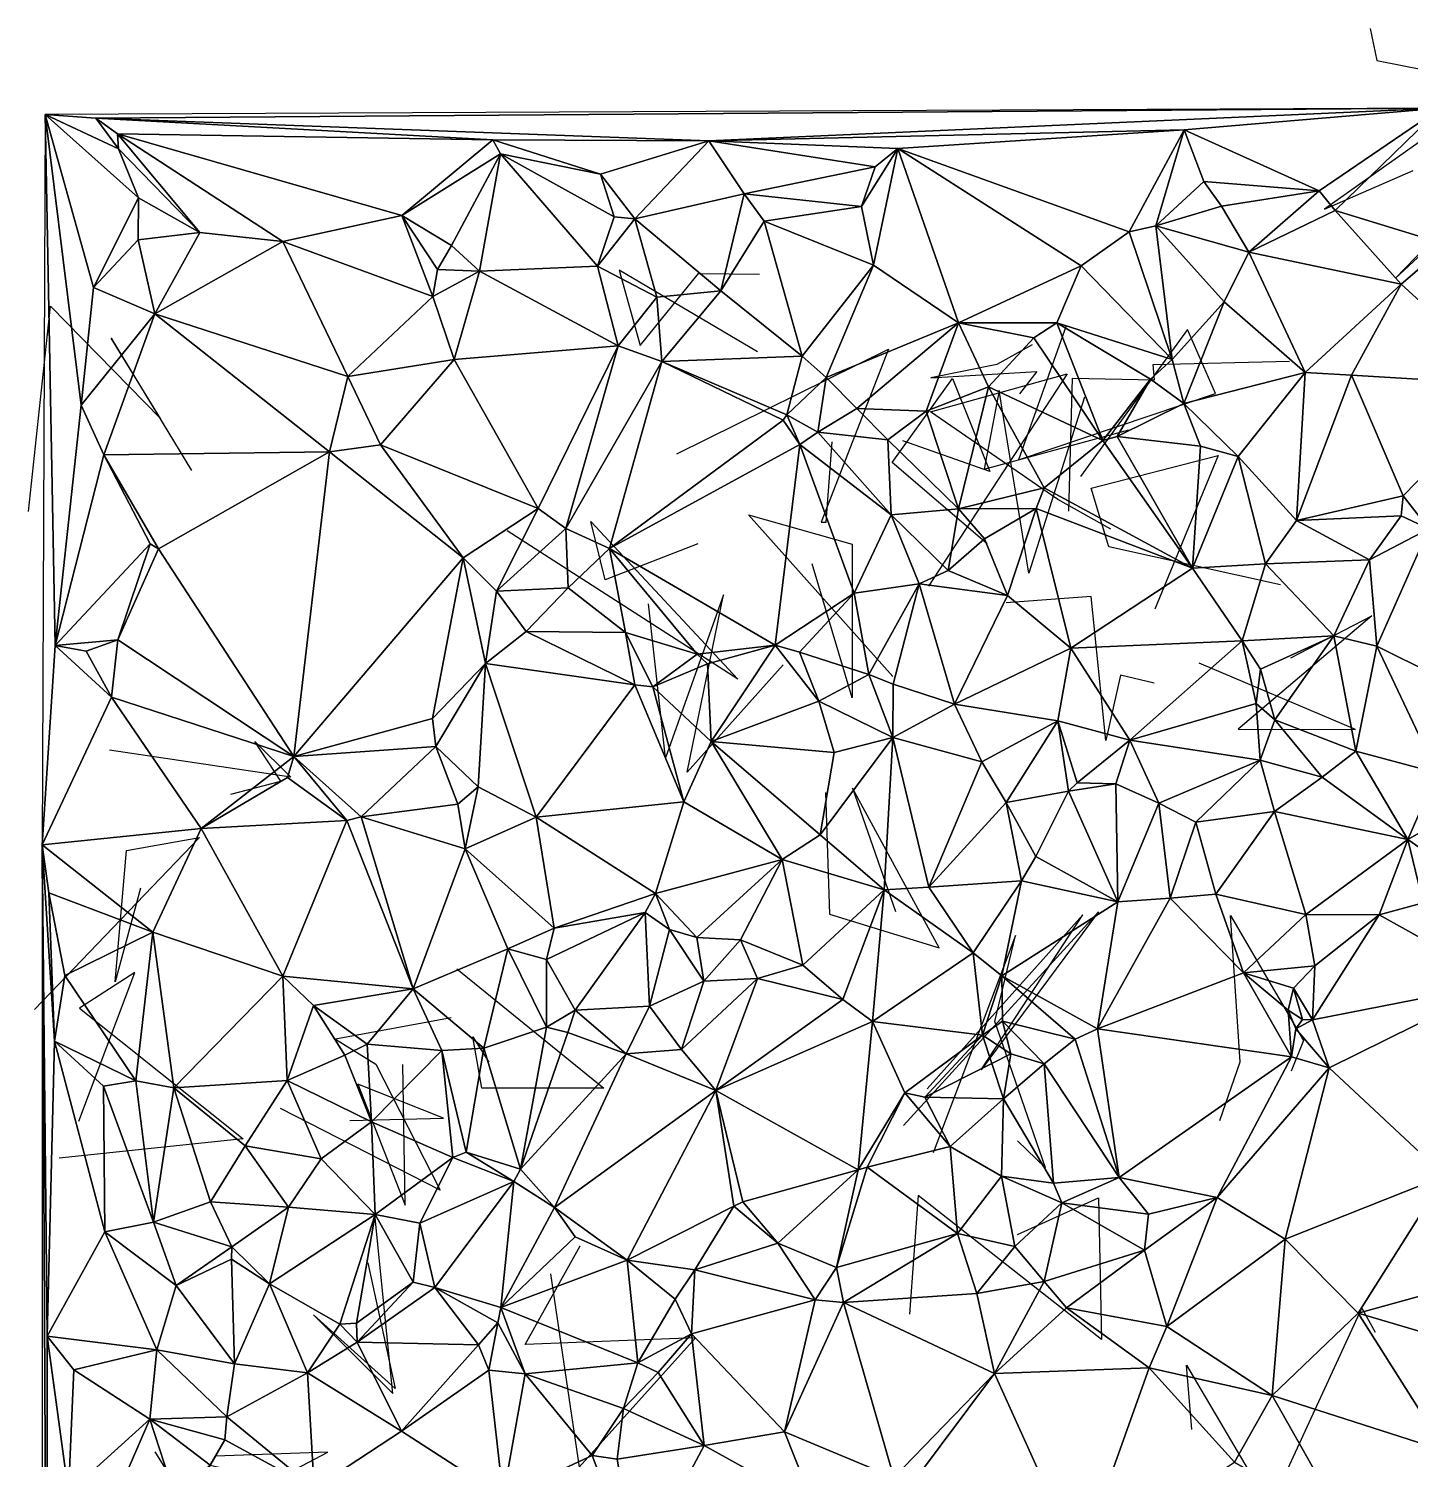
# Model space of a CAD drawing. Header units: metres. Extents: x -15.4 to 15.8, y -15.4 to 15.8.
# Drawn here: x -15.11 to -3.52, y 3.65 to 15.65 of the extents above; entities that cross this region are included whole.
import ezdxf

# ---------------------------------------------------------------- set-up
doc = ezdxf.new("R2010")
doc.units = ezdxf.units.M
doc.layers.add('CRACKS', color=1, linetype='Continuous')
doc.layers.add('STREET_MESH', color=7, linetype='Continuous')

msp = doc.modelspace()

# ---------------------------------------------------------------- linework, layer by layer
at = {"layer": 'CRACKS'}
for points in [[(-3.855, 15.65, 0.1), (-3.798, 15.383, 0.1), (-2.765, 15.177, 0.1), (-4.238, 14.136, 0.1), (-3.493, 14.459, 0.1)], [(-3.047, 14.108, 0.1), (-3.642, 13.557, 0.1), (-2.381, 14.859, 0.1), (-3.235, 15.255, 0.1), (-2.635, 14.842, 0.1)], [(-8.995, 12.939, 0.1), (-10.155, 13.623, 0.1), (-9.98, 12.991, 0.1), (-9.49, 13.597, 0.1), (-8.978, 13.589, 0.1)], [(-15.11, 11.6, 0.1), (-14.925, 13.323, 0.1), (-14.003, 12.379, 0.1), (-14.417, 13.054, 0.1), (-13.743, 11.943, 0.1)], [(-6.406, 13.157, 0.1), (-6.805, 12.033, 0.1), (-5.152, 12.59, 0.1), (-5.387, 13.125, 0.1), (-6.285, 11.893, 0.1)], [(-9.672, 12.084, 0.1), (-7.897, 12.962, 0.1), (-8.462, 11.511, 0.1), (-8.42, 11.51, 0.1), (-8.37, 12.184, 0.1)], [(-6.692, 12.996, 0.1), (-6.988, 12.833, 0.1), (-7.541, 12.721, 0.1), (-6.653, 12.775, 0.1), (-6.798, 12.587, 0.1)], [(-6.383, 11.602, 0.1), (-6.352, 12.717, 0.1), (-5.664, 12.705, 0.1), (-5.675, 12.832, 0.1), (-4.533, 12.859, 0.1)], [(-6.032, 11.451, 0.1), (-6.475, 11.701, 0.1), (-7.545, 12.436, 0.1), (-6.398, 12.754, 0.1), (-7.56, 10.974, 0.1)], [(-7.067, 11.329, 0.1), (-7.866, 12.009, 0.1), (-7.358, 12.715, 0.1), (-7.047, 11.935, 0.1), (-7.777, 12.192, 0.1)], [(-6.253, 12.558, 0.1), (-6.718, 11.081, 0.1), (-6.968, 12.614, 0.1), (-7.094, 11.954, 0.1), (-5.88, 12.283, 0.1)], [(-4.608, 10.985, 0.1), (-6.048, 11.302, 0.1), (-6.195, 11.796, 0.1), (-5.131, 12.07, 0.1), (-5.661, 10.781, 0.1)], [(-7.86, 10.215, 0.1), (-9.071, 11.572, 0.1), (-8.2, 11.326, 0.1), (-8.2, 10.035, 0.1), (-8.537, 11.159, 0.1)], [(-9.497, 11.329, 0.1), (-10.273, 11.027, 0.1), (-10.394, 11.516, 0.1), (-9.161, 10.193, 0.1), (-11.096, 11.436, 0.1)], [(-8.78, 10.313, 0.1), (-9.586, 9.414, 0.1), (-9.279, 10.9, 0.1), (-9.767, 9.532, 0.1), (-9.91, 10.825, 0.1)], [(-5.668, 10.159, 0.1), (-5.95, 10.226, 0.1), (-6.073, 9.679, 0.1), (-6.195, 10.885, 0.1), (-6.909, 10.833, 0.1)], [(-4.521, 10.371, 0.1), (-3.842, 10.724, 0.1), (-4.963, 9.774, 0.1), (-3.977, 9.772, 0.1), (-5.29, 10.326, 0.1)], [(-13.414, 9.227, 0.1), (-12.995, 9.336, 0.1), (-13.211, 9.669, 0.1), (-12.911, 9.37, 0.1), (-14.43, 9.598, 0.1)], [(-8.425, 9.242, 0.1), (-8.391, 8.222, 0.1), (-7.472, 7.939, 0.1), (-8.198, 9.279, 0.1), (-7.836, 8.243, 0.1)], [(-14.17, 8.441, 0.1), (-14.383, 7.654, 0.1), (-14.288, 8.757, 0.1), (-13.677, 8.865, 0.1), (-15.061, 7.421, 0.1)], [(-7.769, 6.45, 0.1), (-6.133, 8.242, 0.1), (-7.118, 6.915, 0.1), (-6.266, 8.215, 0.1), (-7.572, 6.756, 0.1)], [(-5.116, 6.49, 0.1), (-4.946, 6.983, 0.1), (-5.027, 8.21, 0.1), (-4.415, 7.163, 0.1), (-4.518, 6.904, 0.1)], [(-6.813, 6.319, 0.1), (-6.58, 6.095, 0.1), (-7.005, 7.321, 0.1), (-6.83, 8.044, 0.1), (-7.522, 6.22, 0.1)], [(-14.69, 6.486, 0.1), (-14.218, 7.731, 0.1), (-14.682, 7.432, 0.1), (-13.309, 6.337, 0.1), (-14.854, 6.175, 0.1)], [(-11.518, 7.764, 0.1), (-10.285, 6.761, 0.1), (-11.307, 6.763, 0.1), (-11.382, 7.193, 0.1), (-11.249, 6.981, 0.1)], [(-11.564, 7.353, 0.1), (-12.534, 7.174, 0.1), (-12.198, 6.963, 0.1), (-11.657, 5.907, 0.1), (-12.996, 6.592, 0.1)], [(-12.416, 6.49, 0.1), (-11.628, 6.51, 0.1), (-12.347, 6.797, 0.1), (-11.952, 5.782, 0.1), (-11.97, 6.962, 0.1)], [(-6.815, 5.534, 0.1), (-6.134, 5.841, 0.1), (-6.109, 4.655, 0.1), (-7.648, 5.862, 0.1), (-7.719, 4.866, 0.1)], [(-12.264, 5.296, 0.1), (-12.035, 4.243, 0.1), (-12.721, 4.86, 0.1), (-12.054, 4.2, 0.1), (-12.206, 5.703, 0.1)], [(-10.731, 5.205, 0.1), (-10.49, 3.584, 0.1), (-9.514, 4.669, 0.1), (-10.944, 4.611, 0.1), (-10.484, 5.44, 0.1)], [(-5.352, 3.899, 0.1), (-5.396, 4.439, 0.1), (-4.693, 3.247, 0.1), (-3.926, 4.916, 0.1), (-3.813, 4.714, 0.1)], [(-14.052, 3.711, 0.1), (-13.689, 3.136, 0.1), (-12.6, 3.708, 0.1), (-13.541, 3.676, 0.1), (-14.004, 2.886, 0.1)]]:
    msp.add_polyline3d(points, dxfattribs=at)
at = {"layer": 'STREET_MESH'}
for points in [[(-14.997, 8.804), (-14.886, 10.474), (-14.972, 14.928)], [(-14.972, 14.928), (-14.545, 14.9), (-3.265, 14.983)], [(-14.886, 10.474), (-14.669, 12.492), (-14.972, 14.928)], [(-14.669, 12.492), (-14.565, 13.478), (-14.972, 14.928)], [(-14.565, 13.478), (-14.187, 14.229), (-14.972, 14.928)], [(-14.187, 14.229), (-14.355, 14.641), (-14.972, 14.928)], [(-14.355, 14.641), (-14.545, 14.9), (-14.972, 14.928)], [(-14.545, 14.9), (-9.403, 14.708), (-3.265, 14.983)], [(-14.363, 14.767), (-14.545, 14.9), (-14.355, 14.641)], [(-14.545, 14.9), (-14.363, 14.767), (-11.216, 14.718)], [(-14.545, 14.9), (-11.216, 14.718), (-9.403, 14.708)], [(-9.403, 14.708), (-5.416, 14.8), (-3.265, 14.983)], [(-5.416, 14.8), (-4.284, 14.288), (-3.265, 14.983)], [(-4.284, 14.288), (-4.148, 14.125), (-3.265, 14.983)], [(-4.148, 14.125), (-3.209, 13.837), (-3.265, 14.983)], [(-12.976, 13.864), (-14.363, 14.767), (-13.673, 13.94)], [(-14.363, 14.767), (-14.355, 14.641), (-13.673, 13.94)], [(-14.363, 14.767), (-12.976, 13.864), (-11.979, 14.083)], [(-14.363, 14.767), (-11.979, 14.083), (-11.216, 14.718)], [(-7.819, 14.645), (-5.416, 14.8), (-9.403, 14.708)], [(-7.819, 14.645), (-5.878, 13.945), (-5.416, 14.8)], [(-5.878, 13.945), (-5.654, 13.996), (-5.416, 14.8)], [(-5.654, 13.996), (-5.251, 14.368), (-5.416, 14.8)], [(-5.251, 14.368), (-4.284, 14.288), (-5.416, 14.8)], [(-11.216, 14.718), (-11.979, 14.083), (-11.152, 14.599)], [(-11.216, 14.718), (-10.311, 14.43), (-9.403, 14.708)], [(-10.311, 14.43), (-11.216, 14.718), (-11.152, 14.599)], [(-10.311, 14.43), (-10.025, 14.053), (-9.403, 14.708)], [(-10.025, 14.053), (-9.106, 14.265), (-9.403, 14.708)], [(-8.007, 14.491), (-7.819, 14.645), (-9.403, 14.708)], [(-9.106, 14.265), (-8.007, 14.491), (-9.403, 14.708)], [(-8.123, 14.158), (-8.023, 13.665), (-7.819, 14.645)], [(-8.007, 14.491), (-8.123, 14.158), (-7.819, 14.645)], [(-7.819, 14.645), (-8.023, 13.665), (-7.31, 13.182)], [(-6.28, 13.659), (-7.819, 14.645), (-7.31, 13.182)], [(-6.28, 13.659), (-5.878, 13.945), (-7.819, 14.645)], [(-14.355, 14.641), (-14.187, 14.229), (-13.673, 13.94)], [(-11.979, 14.083), (-11.562, 13.831), (-11.152, 14.599)], [(-11.562, 13.831), (-11.326, 13.615), (-11.152, 14.599)], [(-11.326, 13.615), (-10.336, 13.656), (-11.152, 14.599)], [(-10.198, 14.071), (-10.311, 14.43), (-11.152, 14.599)], [(-10.336, 13.656), (-10.198, 14.071), (-11.152, 14.599)], [(-10.025, 14.053), (-10.311, 14.43), (-10.198, 14.071)], [(-8.123, 14.158), (-8.007, 14.491), (-9.106, 14.265)], [(-5.102, 14.161), (-5.251, 14.368), (-5.654, 13.996)], [(-5.251, 14.368), (-5.102, 14.161), (-4.284, 14.288)], [(-4.284, 14.288), (-5.102, 14.161), (-4.873, 13.775)], [(-4.148, 14.125), (-4.284, 14.288), (-4.873, 13.775)], [(-14.191, 13.877), (-14.187, 14.229), (-14.565, 13.478)], [(-14.187, 14.229), (-14.191, 13.877), (-13.673, 13.94)], [(-10.025, 14.053), (-9.304, 13.449), (-9.106, 14.265)], [(-9.106, 14.265), (-9.304, 13.449), (-8.94, 14.035)], [(-8.123, 14.158), (-9.106, 14.265), (-8.94, 14.035)], [(-12.976, 13.864), (-11.719, 13.402), (-11.979, 14.083)], [(-11.681, 13.63), (-11.562, 13.831), (-11.979, 14.083)], [(-11.719, 13.402), (-11.681, 13.63), (-11.979, 14.083)], [(-10.336, 13.656), (-10.025, 14.053), (-10.198, 14.071)], [(-9.839, 13.397), (-10.025, 14.053), (-10.336, 13.656)], [(-9.304, 13.449), (-10.025, 14.053), (-9.839, 13.397)], [(-8.023, 13.665), (-8.123, 14.158), (-8.94, 14.035)], [(-5.102, 14.161), (-5.654, 13.996), (-4.873, 13.775)], [(-4.148, 14.125), (-4.873, 13.775), (-3.594, 13.505)], [(-4.148, 14.125), (-3.594, 13.505), (-3.209, 13.837)], [(-13.673, 13.94), (-14.191, 13.877), (-14.05, 13.256)], [(-12.976, 13.864), (-13.673, 13.94), (-14.05, 13.256)], [(-8.94, 14.035), (-9.304, 13.449), (-8.619, 12.903)], [(-8.023, 13.665), (-8.94, 14.035), (-8.619, 12.903)], [(-5.878, 13.945), (-6.28, 13.659), (-5.517, 12.874)], [(-5.654, 13.996), (-5.878, 13.945), (-5.517, 12.874)], [(-5.079, 13.359), (-5.654, 13.996), (-5.517, 12.874)], [(-5.654, 13.996), (-5.079, 13.359), (-4.873, 13.775)], [(-14.191, 13.877), (-14.565, 13.478), (-14.05, 13.256)], [(-12.976, 13.864), (-14.05, 13.256), (-12.432, 12.733)], [(-11.719, 13.402), (-12.976, 13.864), (-12.432, 12.733)], [(-11.562, 13.831), (-11.681, 13.63), (-11.326, 13.615)], [(-3.594, 13.505), (-2.669, 12.663), (-3.209, 13.837)], [(-4.873, 13.775), (-5.079, 13.359), (-4.401, 12.766)], [(-3.594, 13.505), (-4.873, 13.775), (-4.401, 12.766)], [(-11.681, 13.63), (-11.719, 13.402), (-11.326, 13.615)], [(-11.719, 13.402), (-11.541, 12.875), (-11.326, 13.615)], [(-11.326, 13.615), (-11.541, 12.875), (-10.163, 12.99)], [(-10.336, 13.656), (-11.326, 13.615), (-10.163, 12.99)], [(-9.839, 13.397), (-10.336, 13.656), (-10.163, 12.99)], [(-8.419, 12.724), (-8.023, 13.665), (-8.619, 12.903)], [(-8.023, 13.665), (-8.419, 12.724), (-7.31, 13.182)], [(-6.484, 13.181), (-6.28, 13.659), (-7.31, 13.182)], [(-6.28, 13.659), (-6.484, 13.181), (-5.517, 12.874)], [(-14.565, 13.478), (-14.669, 12.492), (-14.05, 13.256)], [(-9.798, 12.858), (-9.304, 13.449), (-9.839, 13.397)], [(-9.304, 13.449), (-9.798, 12.858), (-8.619, 12.903)], [(-4.012, 12.744), (-3.594, 13.505), (-4.401, 12.766)], [(-4.012, 12.744), (-2.669, 12.663), (-3.594, 13.505)], [(-11.541, 12.875), (-11.719, 13.402), (-12.432, 12.733)], [(-9.798, 12.858), (-9.839, 13.397), (-10.163, 12.99)], [(-5.419, 12.506), (-5.079, 13.359), (-5.517, 12.874)], [(-5.079, 13.359), (-5.419, 12.506), (-4.401, 12.766)], [(-14.669, 12.492), (-14.48, 12.076), (-14.05, 13.256)], [(-14.05, 13.256), (-14.48, 12.076), (-12.587, 12.099)], [(-14.05, 13.256), (-12.587, 12.099), (-12.432, 12.733)], [(-8.419, 12.724), (-8.162, 12.464), (-7.31, 13.182)], [(-8.162, 12.464), (-7.581, 12.442), (-7.31, 13.182)], [(-7.581, 12.442), (-7.056, 12.645), (-7.31, 13.182)], [(-6.676, 13.056), (-6.484, 13.181), (-7.31, 13.182)], [(-7.056, 12.645), (-6.676, 13.056), (-7.31, 13.182)], [(-6.676, 13.056), (-6.099, 12.195), (-6.484, 13.181)], [(-6.484, 13.181), (-5.698, 12.71), (-5.517, 12.874)], [(-6.099, 12.195), (-5.698, 12.71), (-6.484, 13.181)], [(-11.541, 12.875), (-10.834, 11.625), (-10.163, 12.99)], [(-10.163, 12.99), (-10.834, 11.625), (-10.604, 11.458)], [(-9.798, 12.858), (-10.163, 12.99), (-10.604, 11.458)], [(-7.056, 12.645), (-6.099, 12.195), (-6.676, 13.056)], [(-12.159, 12.158), (-11.541, 12.875), (-12.432, 12.733)], [(-12.159, 12.158), (-10.834, 11.625), (-11.541, 12.875)], [(-10.238, 11.288), (-9.798, 12.858), (-10.604, 11.458)], [(-8.781, 12.366), (-9.798, 12.858), (-10.238, 11.288)], [(-9.798, 12.858), (-8.748, 12.409), (-8.619, 12.903)], [(-8.781, 12.366), (-8.748, 12.409), (-9.798, 12.858)], [(-8.748, 12.409), (-8.419, 12.724), (-8.619, 12.903)], [(-5.698, 12.71), (-5.419, 12.506), (-5.517, 12.874)], [(-12.587, 12.099), (-12.159, 12.158), (-12.432, 12.733)], [(-8.748, 12.409), (-8.488, 12.264), (-8.419, 12.724)], [(-8.488, 12.264), (-8.162, 12.464), (-8.419, 12.724)], [(-5.419, 12.506), (-4.963, 12.062), (-4.401, 12.766)], [(-4.963, 12.062), (-4.472, 11.525), (-4.401, 12.766)], [(-4.472, 11.525), (-4.012, 12.744), (-4.401, 12.766)], [(-4.472, 11.525), (-3.577, 11.732), (-4.012, 12.744)], [(-3.577, 11.732), (-2.669, 12.663), (-4.012, 12.744)], [(-7.581, 12.442), (-7.309, 11.622), (-7.056, 12.645)], [(-7.309, 11.622), (-6.59, 11.799), (-7.056, 12.645)], [(-6.59, 11.799), (-6.099, 12.195), (-7.056, 12.645)], [(-5.698, 12.71), (-6.099, 12.195), (-5.977, 12.228)], [(-5.419, 12.506), (-5.698, 12.71), (-5.977, 12.228)], [(-3.362, 11.453), (-2.669, 12.663), (-3.577, 11.732)], [(-14.48, 12.076), (-14.669, 12.492), (-14.886, 10.474)], [(-5.279, 12.146), (-5.419, 12.506), (-5.977, 12.228)], [(-5.419, 12.506), (-5.279, 12.146), (-4.963, 12.062)], [(-8.639, 12.162), (-8.781, 12.366), (-10.238, 11.288)], [(-8.748, 12.409), (-8.781, 12.366), (-8.639, 12.162)], [(-8.488, 12.264), (-8.748, 12.409), (-8.639, 12.162)], [(-8.162, 12.464), (-8.488, 12.264), (-7.901, 12.201)], [(-7.581, 12.442), (-8.162, 12.464), (-7.901, 12.201)], [(-7.309, 11.622), (-7.581, 12.442), (-7.901, 12.201)], [(-7.874, 11.572), (-8.488, 12.264), (-8.639, 12.162)], [(-8.488, 12.264), (-7.874, 11.572), (-7.901, 12.201)], [(-12.159, 12.158), (-12.587, 12.099), (-11.465, 11.211)], [(-10.834, 11.625), (-12.159, 12.158), (-11.465, 11.211)], [(-8.847, 10.478), (-8.639, 12.162), (-10.238, 11.288)], [(-8.847, 10.478), (-8.185, 10.915), (-8.639, 12.162)], [(-8.185, 10.915), (-7.874, 11.572), (-8.639, 12.162)], [(-7.874, 11.572), (-7.309, 11.622), (-7.901, 12.201)], [(-6.59, 11.799), (-5.345, 11.125), (-6.099, 12.195)], [(-6.099, 12.195), (-5.345, 11.125), (-5.977, 12.228)], [(-5.345, 11.125), (-5.279, 12.146), (-5.977, 12.228)], [(-5.279, 12.146), (-5.345, 11.125), (-4.963, 12.062)], [(-14.09, 11.328), (-14.48, 12.076), (-14.886, 10.474)], [(-12.587, 12.099), (-14.48, 12.076), (-14.021, 11.285)], [(-14.48, 12.076), (-14.09, 11.328), (-14.021, 11.285)], [(-12.587, 12.099), (-14.021, 11.285), (-12.885, 9.543)], [(-12.587, 12.099), (-12.885, 9.543), (-11.465, 11.211)], [(-5.345, 11.125), (-4.733, 11.16), (-4.963, 12.062)], [(-4.963, 12.062), (-4.733, 11.16), (-4.472, 11.525)], [(-6.59, 11.799), (-7.309, 11.622), (-6.658, 11.624)], [(-5.345, 11.125), (-6.59, 11.799), (-6.658, 11.624)], [(-3.595, 11.563), (-3.577, 11.732), (-4.472, 11.525)], [(-3.595, 11.563), (-3.362, 11.453), (-3.577, 11.732)], [(-11.184, 10.931), (-10.834, 11.625), (-11.465, 11.211)], [(-10.834, 11.625), (-11.184, 10.931), (-10.604, 11.458)], [(-7.639, 10.992), (-7.874, 11.572), (-8.185, 10.915)], [(-7.309, 11.622), (-7.874, 11.572), (-7.395, 11.103)], [(-7.874, 11.572), (-7.639, 10.992), (-7.395, 11.103)], [(-7.091, 11.37), (-7.309, 11.622), (-7.395, 11.103)], [(-7.309, 11.622), (-7.091, 11.37), (-6.658, 11.624)], [(-6.658, 11.624), (-7.091, 11.37), (-6.898, 10.894)], [(-6.367, 10.454), (-6.658, 11.624), (-6.898, 10.894)], [(-5.345, 11.125), (-6.658, 11.624), (-6.367, 10.454)], [(-4.733, 11.16), (-3.86, 11.194), (-4.472, 11.525)], [(-3.86, 11.194), (-3.595, 11.563), (-4.472, 11.525)], [(-3.595, 11.563), (-3.86, 11.194), (-3.362, 11.453)], [(-11.184, 10.931), (-10.583, 10.96), (-10.604, 11.458)], [(-10.583, 10.96), (-10.238, 11.288), (-10.604, 11.458)], [(-3.86, 11.194), (-3.799, 10.469), (-3.362, 11.453)], [(-3.362, 11.453), (-3.799, 10.469), (-2.827, 9.987)], [(-14.09, 11.328), (-14.886, 10.474), (-14.361, 10.522)], [(-14.021, 11.285), (-14.09, 11.328), (-14.361, 10.522)], [(-12.885, 9.543), (-14.021, 11.285), (-14.361, 10.522)], [(-10.102, 10.584), (-10.238, 11.288), (-10.583, 10.96)], [(-9.501, 10.403), (-8.847, 10.478), (-10.238, 11.288)], [(-10.102, 10.584), (-9.501, 10.403), (-10.238, 11.288)], [(-7.091, 11.37), (-7.395, 11.103), (-6.898, 10.894)], [(-12.885, 9.543), (-11.723, 9.862), (-11.465, 11.211)], [(-11.723, 9.862), (-11.278, 10.325), (-11.465, 11.211)], [(-11.278, 10.325), (-11.184, 10.931), (-11.465, 11.211)], [(-4.16, 10.556), (-3.86, 11.194), (-4.733, 11.16)], [(-4.16, 10.556), (-3.799, 10.469), (-3.86, 11.194)], [(-7.395, 11.103), (-7.639, 10.992), (-6.898, 10.894)], [(-4.929, 10.515), (-5.345, 11.125), (-6.367, 10.454)], [(-5.345, 11.125), (-4.929, 10.515), (-4.733, 11.16)], [(-4.929, 10.515), (-4.16, 10.556), (-4.733, 11.16)], [(-10.937, 10.592), (-11.184, 10.931), (-11.278, 10.325)], [(-11.184, 10.931), (-10.937, 10.592), (-10.583, 10.96)], [(-10.937, 10.592), (-10.102, 10.584), (-10.583, 10.96)], [(-8.062, 10.231), (-7.639, 10.992), (-8.185, 10.915)], [(-7.639, 10.992), (-8.062, 10.231), (-7.857, 10.151)], [(-7.639, 10.992), (-7.857, 10.151), (-7.341, 9.984)], [(-7.639, 10.992), (-7.341, 9.984), (-6.898, 10.894)], [(-8.185, 10.915), (-8.847, 10.478), (-8.644, 10.42)], [(-8.062, 10.231), (-8.185, 10.915), (-8.644, 10.42)], [(-7.341, 9.984), (-6.367, 10.454), (-6.898, 10.894)], [(-10.023, 10.145), (-10.937, 10.592), (-11.278, 10.325)], [(-10.023, 10.145), (-10.102, 10.584), (-10.937, 10.592)], [(-10.102, 10.584), (-9.872, 10.129), (-9.501, 10.403)], [(-9.872, 10.129), (-10.102, 10.584), (-10.023, 10.145)], [(-14.416, 10.041), (-14.886, 10.474), (-14.997, 8.804)], [(-14.886, 10.474), (-14.627, 10.429), (-14.361, 10.522)], [(-14.416, 10.041), (-14.627, 10.429), (-14.886, 10.474)], [(-14.627, 10.429), (-14.416, 10.041), (-14.361, 10.522)], [(-14.416, 10.041), (-12.885, 9.543), (-14.361, 10.522)], [(-9.501, 10.403), (-9.415, 10.322), (-8.847, 10.478)], [(-9.415, 10.322), (-9.385, 9.669), (-8.847, 10.478)], [(-9.385, 9.669), (-8.48, 10.008), (-8.847, 10.478)], [(-8.847, 10.478), (-8.48, 10.008), (-8.644, 10.42)], [(-6.476, 9.842), (-6.367, 10.454), (-7.341, 9.984)], [(-6.476, 9.842), (-5.871, 9.68), (-6.367, 10.454)], [(-5.871, 9.68), (-4.929, 10.515), (-6.367, 10.454)], [(-4.811, 9.988), (-4.929, 10.515), (-5.871, 9.68)], [(-4.16, 10.556), (-4.929, 10.515), (-4.775, 10.277)], [(-4.929, 10.515), (-4.811, 9.988), (-4.775, 10.277)], [(-4.656, 9.852), (-4.16, 10.556), (-4.775, 10.277)], [(-4.16, 10.556), (-4.656, 9.852), (-3.975, 9.589)], [(-4.16, 10.556), (-3.975, 9.589), (-3.799, 10.469)], [(-3.799, 10.469), (-3.975, 9.589), (-3.297, 9.408)], [(-3.799, 10.469), (-3.297, 9.408), (-2.827, 9.987)], [(-11.693, 9.629), (-11.278, 10.325), (-11.723, 9.862)], [(-11.693, 9.629), (-11.339, 9.29), (-11.278, 10.325)], [(-11.339, 9.29), (-10.853, 9.034), (-11.278, 10.325)], [(-10.853, 9.034), (-10.023, 10.145), (-11.278, 10.325)], [(-9.872, 10.129), (-9.415, 10.322), (-9.501, 10.403)], [(-9.872, 10.129), (-9.385, 9.669), (-9.415, 10.322)], [(-8.48, 10.008), (-8.062, 10.231), (-8.644, 10.42)], [(-8.062, 10.231), (-8.48, 10.008), (-7.861, 9.704)], [(-7.857, 10.151), (-8.062, 10.231), (-7.861, 9.704)], [(-4.811, 9.988), (-4.656, 9.852), (-4.775, 10.277)], [(-10.023, 10.145), (-10.853, 9.034), (-9.612, 9.164)], [(-9.872, 10.129), (-10.023, 10.145), (-9.612, 9.164)], [(-9.385, 9.669), (-9.872, 10.129), (-9.612, 9.164)], [(-7.341, 9.984), (-7.857, 10.151), (-7.861, 9.704)], [(-13.662, 8.941), (-14.416, 10.041), (-14.997, 8.804)], [(-13.662, 8.941), (-12.885, 9.543), (-14.416, 10.041)], [(-8.48, 10.008), (-9.385, 9.669), (-8.353, 9.578)], [(-8.48, 10.008), (-8.353, 9.578), (-7.861, 9.704)], [(-7.114, 9.499), (-7.341, 9.984), (-7.861, 9.704)], [(-6.476, 9.842), (-7.341, 9.984), (-7.114, 9.499)], [(-4.811, 9.988), (-5.871, 9.68), (-4.779, 9.514)], [(-4.656, 9.852), (-4.811, 9.988), (-4.779, 9.514)], [(-11.693, 9.629), (-11.723, 9.862), (-12.885, 9.543)], [(-6.91, 9.157), (-6.476, 9.842), (-7.114, 9.499)], [(-6.385, 9.254), (-6.476, 9.842), (-6.91, 9.157)], [(-6.385, 9.254), (-6.312, 9.324), (-6.476, 9.842)], [(-6.312, 9.324), (-5.871, 9.68), (-6.476, 9.842)], [(-4.259, 9.371), (-4.656, 9.852), (-4.779, 9.514)], [(-4.656, 9.852), (-4.259, 9.371), (-3.975, 9.589)], [(-11.693, 9.629), (-12.885, 9.543), (-12.319, 9.039)], [(-11.508, 9.145), (-11.693, 9.629), (-12.319, 9.039)], [(-11.693, 9.629), (-11.508, 9.145), (-11.339, 9.29)], [(-8.789, 8.679), (-9.385, 9.669), (-9.612, 9.164)], [(-9.385, 9.669), (-8.469, 8.888), (-8.353, 9.578)], [(-9.385, 9.669), (-8.789, 8.679), (-8.469, 8.888)], [(-8.353, 9.578), (-8.469, 8.888), (-7.861, 9.704)], [(-8.469, 8.888), (-7.933, 8.425), (-7.861, 9.704)], [(-7.933, 8.425), (-7.558, 8.448), (-7.861, 9.704)], [(-7.558, 8.448), (-7.114, 9.499), (-7.861, 9.704)], [(-5.871, 9.68), (-6.312, 9.324), (-5.989, 9.315)], [(-5.627, 9.154), (-5.871, 9.68), (-5.989, 9.315)], [(-5.871, 9.68), (-5.627, 9.154), (-4.779, 9.514)], [(-13.662, 8.941), (-12.937, 9.368), (-12.885, 9.543)], [(-12.937, 9.368), (-12.439, 9.007), (-12.885, 9.543)], [(-12.885, 9.543), (-12.439, 9.007), (-12.319, 9.039)], [(-7.558, 8.448), (-6.91, 9.157), (-7.114, 9.499)], [(-5.627, 9.154), (-5.319, 8.992), (-4.779, 9.514)], [(-5.319, 8.992), (-4.658, 9.084), (-4.779, 9.514)], [(-4.658, 9.084), (-4.259, 9.371), (-4.779, 9.514)], [(-3.975, 9.589), (-4.259, 9.371), (-3.539, 8.848)], [(-3.975, 9.589), (-3.539, 8.848), (-3.297, 9.408)], [(-12.439, 9.007), (-12.937, 9.368), (-13.662, 8.941)], [(-4.259, 9.371), (-4.658, 9.084), (-3.539, 8.848)], [(-3.539, 8.848), (-2.911, 9.21), (-3.297, 9.408)], [(-11.508, 9.145), (-11.448, 8.769), (-11.339, 9.29)], [(-11.339, 9.29), (-11.448, 8.769), (-10.853, 9.034)], [(-6.385, 9.254), (-6.91, 9.157), (-6.66, 8.705)], [(-5.973, 8.326), (-6.385, 9.254), (-6.66, 8.705)], [(-6.312, 9.324), (-6.385, 9.254), (-5.989, 9.315)], [(-6.385, 9.254), (-5.973, 8.326), (-5.989, 9.315)], [(-5.973, 8.326), (-5.627, 9.154), (-5.989, 9.315)], [(-11.448, 8.769), (-11.508, 9.145), (-12.319, 9.039)], [(-10.853, 9.034), (-9.852, 8.396), (-9.612, 9.164)], [(-9.852, 8.396), (-8.789, 8.679), (-9.612, 9.164)], [(-7.558, 8.448), (-6.78, 8.5), (-6.91, 9.157)], [(-6.91, 9.157), (-6.78, 8.5), (-6.66, 8.705)], [(-5.532, 8.356), (-5.627, 9.154), (-5.973, 8.326)], [(-5.627, 9.154), (-5.532, 8.356), (-5.319, 8.992)], [(-2.911, 9.21), (-3.539, 8.848), (-3.109, 8.55)], [(-12.439, 9.007), (-13.662, 8.941), (-12.976, 7.702)], [(-11.884, 7.594), (-12.439, 9.007), (-12.976, 7.702)], [(-12.439, 9.007), (-11.884, 7.594), (-12.319, 9.039)], [(-11.884, 7.594), (-11.448, 8.769), (-12.319, 9.039)], [(-11.448, 8.769), (-10.701, 8.105), (-10.853, 9.034)], [(-10.701, 8.105), (-9.852, 8.396), (-10.853, 9.034)], [(-4.658, 9.084), (-5.319, 8.992), (-5.151, 8.389)], [(-4.394, 8.219), (-4.658, 9.084), (-5.151, 8.389)], [(-4.658, 9.084), (-4.394, 8.219), (-3.539, 8.848)], [(-14.069, 8.072), (-13.662, 8.941), (-14.997, 8.804)], [(-12.976, 7.702), (-13.662, 8.941), (-14.069, 8.072)], [(-8.469, 8.888), (-8.789, 8.679), (-7.933, 8.425)], [(-5.319, 8.992), (-5.532, 8.356), (-5.151, 8.389)], [(-14.957, 0.926), (-14.997, 8.804), (-14.999, -9.096)], [(-14.954, 4.682), (-14.893, 7.157), (-14.997, 8.804)], [(-14.957, 0.926), (-14.954, 4.682), (-14.997, 8.804)], [(-14.939, 8.4), (-14.069, 8.072), (-14.997, 8.804)], [(-14.893, 7.157), (-14.939, 8.4), (-14.997, 8.804)], [(-11.884, 7.594), (-11.09, 7.93), (-11.448, 8.769)], [(-11.09, 7.93), (-10.701, 8.105), (-11.448, 8.769)], [(-3.539, 8.848), (-4.394, 8.219), (-3.78, 8.215)], [(-3.539, 8.848), (-3.78, 8.215), (-3.411, 8.316)], [(-3.539, 8.848), (-3.411, 8.316), (-3.109, 8.55)], [(-9.505, 8.026), (-8.789, 8.679), (-9.852, 8.396)], [(-9.505, 8.026), (-9.139, 8.007), (-8.789, 8.679)], [(-9.139, 8.007), (-8.615, 7.794), (-8.789, 8.679)], [(-8.789, 8.679), (-8.615, 7.794), (-7.933, 8.425)], [(-6.78, 8.5), (-5.973, 8.326), (-6.66, 8.705)], [(-8.615, 7.794), (-8.28, 7.507), (-7.933, 8.425)], [(-8.28, 7.507), (-8.031, 7.321), (-7.933, 8.425)], [(-7.933, 8.425), (-8.031, 7.321), (-7.186, 7.898)], [(-7.558, 8.448), (-7.933, 8.425), (-7.186, 7.898)], [(-6.78, 8.5), (-7.558, 8.448), (-7.186, 7.898)], [(-6.946, 7.705), (-6.78, 8.5), (-7.186, 7.898)], [(-6.946, 7.705), (-5.973, 8.326), (-6.78, 8.5)], [(-14.939, 8.4), (-14.805, 7.706), (-14.069, 8.072)], [(-14.805, 7.706), (-14.939, 8.4), (-14.893, 7.157)], [(-9.938, 8.237), (-9.852, 8.396), (-10.701, 8.105)], [(-9.938, 8.237), (-9.734, 8.094), (-9.852, 8.396)], [(-9.734, 8.094), (-9.505, 8.026), (-9.852, 8.396)], [(-5.973, 8.326), (-6.946, 7.705), (-6.143, 7.261)], [(-4.919, 7.73), (-5.532, 8.356), (-6.143, 7.261)], [(-5.532, 8.356), (-5.973, 8.326), (-6.143, 7.261)], [(-5.532, 8.356), (-4.919, 7.73), (-5.151, 8.389)], [(-4.919, 7.73), (-4.394, 8.219), (-5.151, 8.389)], [(-3.78, 8.215), (-2.756, 7.645), (-3.411, 8.316)], [(-10.765, 7.841), (-9.938, 8.237), (-10.701, 8.105)], [(-10.525, 7.417), (-9.938, 8.237), (-10.765, 7.841)], [(-9.938, 8.237), (-10.525, 7.417), (-9.9, 7.45)], [(-9.734, 8.094), (-9.938, 8.237), (-9.9, 7.45)], [(-4.394, 8.219), (-4.919, 7.73), (-4.32, 7.788)], [(-3.78, 8.215), (-4.394, 8.219), (-4.32, 7.788)], [(-3.78, 8.215), (-4.32, 7.788), (-4.338, 7.336)], [(-2.756, 7.645), (-3.78, 8.215), (-4.338, 7.336)], [(-14.069, 8.072), (-14.805, 7.706), (-14.21, 6.823)], [(-13.891, 6.764), (-14.069, 8.072), (-14.21, 6.823)], [(-13.891, 6.764), (-12.976, 7.702), (-14.069, 8.072)], [(-11.09, 7.93), (-10.765, 7.841), (-10.701, 8.105)], [(-9.446, 7.659), (-9.734, 8.094), (-9.9, 7.45)], [(-9.505, 8.026), (-9.734, 8.094), (-9.446, 7.659)], [(-11.884, 7.594), (-11.292, 7.099), (-11.09, 7.93)], [(-11.09, 7.93), (-11.292, 7.099), (-10.765, 7.275)], [(-10.765, 7.841), (-11.09, 7.93), (-10.765, 7.275)], [(-9.139, 8.007), (-9.505, 8.026), (-9.446, 7.659)], [(-8.996, 7.682), (-9.139, 8.007), (-9.446, 7.659)], [(-8.996, 7.682), (-8.615, 7.794), (-9.139, 8.007)], [(-10.525, 7.417), (-10.765, 7.841), (-10.765, 7.275)], [(-8.031, 7.321), (-7.108, 7.206), (-7.186, 7.898)], [(-7.108, 7.206), (-6.946, 7.705), (-7.186, 7.898)], [(-14.805, 7.706), (-14.893, 7.157), (-14.21, 6.823)], [(-12.942, 6.827), (-12.976, 7.702), (-13.891, 6.764)], [(-12.976, 7.702), (-12.942, 6.827), (-12.719, 7.455)], [(-11.884, 7.594), (-12.976, 7.702), (-12.719, 7.455)], [(-9.632, 7.086), (-8.996, 7.682), (-9.446, 7.659)], [(-8.996, 7.682), (-9.632, 7.086), (-9.344, 6.743)], [(-8.28, 7.507), (-8.996, 7.682), (-9.344, 6.743)], [(-8.615, 7.794), (-8.996, 7.682), (-8.28, 7.507)], [(-6.941, 7.323), (-6.946, 7.705), (-7.108, 7.206)], [(-6.946, 7.705), (-6.33, 7.172), (-6.143, 7.261)], [(-6.941, 7.323), (-6.33, 7.172), (-6.946, 7.705)], [(-4.516, 7.026), (-4.919, 7.73), (-6.143, 7.261)], [(-4.919, 7.73), (-4.497, 7.601), (-4.32, 7.788)], [(-4.497, 7.601), (-4.919, 7.73), (-4.544, 7.416)], [(-4.919, 7.73), (-4.516, 7.026), (-4.544, 7.416)], [(-4.32, 7.788), (-4.497, 7.601), (-4.338, 7.336)], [(-12.27, 7.132), (-11.884, 7.594), (-12.719, 7.455)], [(-12.27, 7.132), (-11.644, 7.077), (-11.884, 7.594)], [(-11.644, 7.077), (-11.292, 7.099), (-11.884, 7.594)], [(-9.632, 7.086), (-9.446, 7.659), (-9.9, 7.45)], [(-4.424, 7.337), (-4.497, 7.601), (-4.544, 7.416)], [(-4.497, 7.601), (-4.424, 7.337), (-4.338, 7.336)], [(-4.198, 6.933), (-2.756, 7.645), (-4.338, 7.336)], [(-2.756, 7.645), (-4.198, 6.933), (-3.228, 6.027)], [(-12.942, 6.827), (-12.458, 7.038), (-12.719, 7.455)], [(-12.458, 7.038), (-12.27, 7.132), (-12.719, 7.455)], [(-10.525, 7.417), (-10.097, 7.049), (-9.9, 7.45)], [(-10.097, 7.049), (-9.632, 7.086), (-9.9, 7.45)], [(-8.031, 7.321), (-8.28, 7.507), (-9.344, 6.743)], [(-10.586, 7.228), (-10.525, 7.417), (-10.765, 7.275)], [(-10.525, 7.417), (-10.586, 7.228), (-10.097, 7.049)], [(-6.871, 7.051), (-6.941, 7.323), (-7.108, 7.206)], [(-6.33, 7.172), (-6.941, 7.323), (-6.59, 6.967)], [(-6.941, 7.323), (-6.871, 7.051), (-6.59, 6.967)], [(-4.48, 7.259), (-4.424, 7.337), (-4.544, 7.416)], [(-4.516, 7.026), (-4.48, 7.259), (-4.544, 7.416)], [(-4.424, 7.337), (-4.48, 7.259), (-4.338, 7.336)], [(-4.48, 7.259), (-4.198, 6.933), (-4.338, 7.336)], [(-11.292, 7.099), (-10.982, 6.083), (-10.765, 7.275)], [(-10.982, 6.083), (-10.586, 7.228), (-10.765, 7.275)], [(-10.586, 7.228), (-10.982, 6.083), (-10.097, 7.049)], [(-8.031, 7.321), (-9.344, 6.743), (-8.15, 6.078)], [(-7.758, 6.724), (-8.031, 7.321), (-8.15, 6.078)], [(-7.108, 7.206), (-8.031, 7.321), (-7.758, 6.724)], [(-7.592, 6.686), (-7.108, 7.206), (-7.758, 6.724)], [(-7.592, 6.686), (-7.028, 6.97), (-7.108, 7.206)], [(-7.028, 6.97), (-6.871, 7.051), (-7.108, 7.206)], [(-6.143, 7.261), (-6.33, 7.172), (-5.961, 6.012)], [(-4.516, 7.026), (-6.143, 7.261), (-5.961, 6.012)], [(-4.48, 7.259), (-4.516, 7.026), (-4.198, 6.933)], [(-14.954, 4.682), (-14.47, 5.557), (-14.893, 7.157)], [(-14.893, 7.157), (-14.481, 6.778), (-14.21, 6.823)], [(-14.47, 5.557), (-14.481, 6.778), (-14.893, 7.157)], [(-12.27, 7.132), (-12.458, 7.038), (-12.234, 6.481)], [(-11.644, 7.077), (-12.27, 7.132), (-12.234, 6.481)], [(-11.644, 7.077), (-11.44, 6.224), (-11.292, 7.099)], [(-11.44, 6.224), (-10.982, 6.083), (-11.292, 7.099)], [(-9.344, 6.743), (-9.632, 7.086), (-10.097, 7.049)], [(-6.33, 7.172), (-6.59, 6.967), (-5.961, 6.012)], [(-12.234, 6.481), (-12.458, 7.038), (-12.942, 6.827)], [(-11.552, 6.18), (-11.644, 7.077), (-12.234, 6.481)], [(-11.44, 6.224), (-11.644, 7.077), (-11.552, 6.18)], [(-10.097, 7.049), (-10.982, 6.083), (-10.697, 5.761)], [(-9.344, 6.743), (-10.097, 7.049), (-10.697, 5.761)], [(-7.028, 6.97), (-7.592, 6.686), (-6.932, 6.673)], [(-6.871, 7.051), (-7.028, 6.97), (-6.932, 6.673)], [(-6.59, 6.967), (-6.871, 7.051), (-6.932, 6.673)], [(-6.513, 5.965), (-6.59, 6.967), (-6.932, 6.673)], [(-6.59, 6.967), (-6.513, 5.965), (-5.961, 6.012)], [(-5.138, 5.844), (-4.516, 7.026), (-5.961, 6.012)], [(-4.516, 7.026), (-5.138, 5.844), (-4.198, 6.933)], [(-4.198, 6.933), (-5.138, 5.844), (-4.569, 5.496)], [(-4.198, 6.933), (-4.569, 5.496), (-3.228, 6.027)], [(-14.481, 6.778), (-14.062, 5.637), (-14.21, 6.823)], [(-14.47, 5.557), (-14.062, 5.637), (-14.481, 6.778)], [(-14.062, 5.637), (-13.891, 6.764), (-14.21, 6.823)], [(-14.062, 5.637), (-13.583, 5.81), (-13.891, 6.764)], [(-13.292, 6.279), (-12.942, 6.827), (-13.891, 6.764)], [(-13.583, 5.81), (-13.292, 6.279), (-13.891, 6.764)], [(-13.292, 6.279), (-12.656, 6.17), (-12.942, 6.827)], [(-12.656, 6.17), (-12.234, 6.481), (-12.942, 6.827)], [(-10.089, 5.32), (-9.344, 6.743), (-10.697, 5.761)], [(-9.344, 6.743), (-10.089, 5.32), (-9.195, 5.771)], [(-9.344, 6.743), (-9.117, 5.81), (-8.15, 6.078)], [(-9.117, 5.81), (-9.344, 6.743), (-9.195, 5.771)], [(-7.758, 6.724), (-8.15, 6.078), (-8.076, 6.099)], [(-7.378, 6.272), (-7.758, 6.724), (-8.076, 6.099)], [(-7.378, 6.272), (-7.592, 6.686), (-7.758, 6.724)], [(-7.592, 6.686), (-7.378, 6.272), (-6.932, 6.673)], [(-7.378, 6.272), (-6.949, 6.025), (-6.932, 6.673)], [(-6.949, 6.025), (-6.513, 5.965), (-6.932, 6.673)], [(-12.204, 5.702), (-12.234, 6.481), (-12.656, 6.17)], [(-11.552, 6.18), (-12.234, 6.481), (-12.204, 5.702)], [(-13.292, 6.279), (-13.583, 5.81), (-12.931, 5.763)], [(-12.656, 6.17), (-13.292, 6.279), (-12.931, 5.763)], [(-7.317, 5.543), (-7.378, 6.272), (-8.076, 6.099)], [(-7.317, 5.543), (-6.949, 6.025), (-7.378, 6.272)], [(-12.204, 5.702), (-12.656, 6.17), (-12.931, 5.763)], [(-11.552, 6.18), (-12.204, 5.702), (-11.827, 5.63)], [(-11.04, 5.979), (-11.552, 6.18), (-11.827, 5.63)], [(-11.04, 5.979), (-11.44, 6.224), (-11.552, 6.18)], [(-10.982, 6.083), (-11.44, 6.224), (-11.04, 5.979)], [(-10.982, 6.083), (-11.04, 5.979), (-10.697, 5.761)], [(-8.15, 6.078), (-9.117, 5.81), (-8.825, 5.463)], [(-8.333, 5.257), (-8.15, 6.078), (-8.825, 5.463)], [(-8.15, 6.078), (-8.333, 5.257), (-8.076, 6.099)], [(-8.333, 5.257), (-7.317, 5.543), (-8.076, 6.099)], [(-6.949, 6.025), (-7.317, 5.543), (-6.836, 5.434)], [(-6.442, 5.801), (-6.949, 6.025), (-6.836, 5.434)], [(-6.949, 6.025), (-6.442, 5.801), (-6.513, 5.965)], [(-6.513, 5.965), (-6.442, 5.801), (-5.961, 6.012)], [(-6.442, 5.801), (-5.714, 5.706), (-5.961, 6.012)], [(-5.714, 5.706), (-5.138, 5.844), (-5.961, 6.012)], [(-3.228, 6.027), (-4.569, 5.496), (-3.957, 4.876)], [(-3.013, 5.135), (-3.228, 6.027), (-3.957, 4.876)], [(-11.04, 5.979), (-11.827, 5.63), (-11.701, 5.09)], [(-11.149, 4.922), (-11.04, 5.979), (-11.701, 5.09)], [(-11.04, 5.979), (-11.149, 4.922), (-10.697, 5.761)], [(-13.404, 5.431), (-13.583, 5.81), (-14.062, 5.637)], [(-13.583, 5.81), (-13.404, 5.431), (-12.931, 5.763)], [(-13.404, 5.431), (-13.089, 5.12), (-12.931, 5.763)], [(-13.089, 5.12), (-12.204, 5.702), (-12.931, 5.763)], [(-11.149, 4.922), (-10.524, 5.514), (-10.697, 5.761)], [(-10.524, 5.514), (-10.089, 5.32), (-10.697, 5.761)], [(-10.089, 5.32), (-9.52, 5.237), (-9.195, 5.771)], [(-9.195, 5.771), (-9.52, 5.237), (-8.825, 5.463)], [(-9.117, 5.81), (-9.195, 5.771), (-8.825, 5.463)], [(-6.591, 5.141), (-6.442, 5.801), (-6.836, 5.434)], [(-6.442, 5.801), (-6.591, 5.141), (-5.749, 5.403)], [(-5.714, 5.706), (-6.442, 5.801), (-5.749, 5.403)], [(-5.138, 5.844), (-5.749, 5.403), (-5.56, 4.763)], [(-5.714, 5.706), (-5.749, 5.403), (-5.138, 5.844)], [(-4.569, 5.496), (-5.138, 5.844), (-5.56, 4.763)], [(-12.204, 5.702), (-13.089, 5.12), (-12.498, 4.782)], [(-12.36, 4.79), (-12.204, 5.702), (-12.498, 4.782)], [(-12.204, 5.702), (-12.36, 4.79), (-11.884, 5.136)], [(-11.827, 5.63), (-12.204, 5.702), (-11.884, 5.136)], [(-14.035, 4.566), (-14.47, 5.557), (-14.954, 4.682)], [(-14.062, 5.637), (-14.47, 5.557), (-13.872, 5.106)], [(-14.47, 5.557), (-14.035, 4.566), (-13.872, 5.106)], [(-13.404, 5.431), (-14.062, 5.637), (-13.872, 5.106)], [(-11.701, 5.09), (-11.827, 5.63), (-11.884, 5.136)], [(-7.317, 5.543), (-8.333, 5.257), (-8.274, 4.964)], [(-7.154, 5.039), (-7.317, 5.543), (-8.274, 4.964)], [(-7.317, 5.543), (-7.154, 5.039), (-6.836, 5.434)], [(-13.407, 5.329), (-13.404, 5.431), (-13.872, 5.106)], [(-13.089, 5.12), (-13.404, 5.431), (-13.407, 5.329)], [(-10.524, 5.514), (-11.149, 4.922), (-10.089, 5.32)], [(-9.52, 5.237), (-8.51, 4.986), (-8.825, 5.463)], [(-8.51, 4.986), (-8.333, 5.257), (-8.825, 5.463)], [(-7.154, 5.039), (-6.591, 5.141), (-6.836, 5.434)], [(-6.591, 5.141), (-6.403, 4.92), (-5.749, 5.403)], [(-5.749, 5.403), (-6.403, 4.92), (-5.56, 4.763)], [(-4.676, 4.183), (-4.569, 5.496), (-5.56, 4.763)], [(-4.569, 5.496), (-4.676, 4.183), (-3.957, 4.876)], [(-13.383, 4.451), (-13.407, 5.329), (-13.872, 5.106)], [(-13.383, 4.451), (-13.089, 5.12), (-13.407, 5.329)], [(-11.149, 4.922), (-10, 4.459), (-10.089, 5.32)], [(-9.52, 5.237), (-10.089, 5.32), (-9.687, 4.992)], [(-10.089, 5.32), (-10, 4.459), (-9.687, 4.992)], [(-9.52, 5.237), (-9.687, 4.992), (-9.548, 4.701)], [(-8.51, 4.986), (-9.52, 5.237), (-9.548, 4.701)], [(-8.333, 5.257), (-8.51, 4.986), (-8.274, 4.964)], [(-14.035, 4.566), (-13.383, 4.451), (-13.872, 5.106)], [(-13.089, 5.12), (-13.383, 4.451), (-12.771, 4.374)], [(-12.498, 4.782), (-13.089, 5.12), (-12.771, 4.374)], [(-12.36, 4.79), (-12.355, 4.632), (-11.884, 5.136)], [(-12.355, 4.632), (-11.701, 5.09), (-11.884, 5.136)], [(-12.355, 4.632), (-11.337, 4.609), (-11.701, 5.09)], [(-11.173, 4.794), (-11.149, 4.922), (-11.701, 5.09)], [(-11.337, 4.609), (-11.173, 4.794), (-11.701, 5.09)], [(-6.591, 5.141), (-7.154, 5.039), (-7.006, 4.368)], [(-6.403, 4.92), (-6.591, 5.141), (-7.006, 4.368)], [(-3.047, 4.606), (-3.013, 5.135), (-3.957, 4.876)], [(-11.149, 4.922), (-11.173, 4.794), (-10.945, 4.367)], [(-10, 4.459), (-11.149, 4.922), (-10.945, 4.367)], [(-9.687, 4.992), (-10, 4.459), (-9.548, 4.701)], [(-8.51, 4.986), (-9.548, 4.701), (-8.769, 3.878)], [(-8.274, 4.964), (-8.51, 4.986), (-8.769, 3.878)], [(-7.852, 3.497), (-8.274, 4.964), (-8.769, 3.878)], [(-7.154, 5.039), (-8.274, 4.964), (-7.006, 4.368)], [(-8.274, 4.964), (-7.852, 3.497), (-7.006, 4.368)], [(-5.709, 4.417), (-6.403, 4.92), (-7.006, 4.368)], [(-6.403, 4.92), (-5.709, 4.417), (-5.56, 4.763)], [(-4.676, 4.183), (-3.222, 3.717), (-3.957, 4.876)], [(-3.222, 3.717), (-3.047, 4.606), (-3.957, 4.876)], [(-14.776, 3.367), (-14.954, 4.682), (-14.957, 0.926)], [(-14.776, 3.367), (-14.732, 4.399), (-14.954, 4.682)], [(-14.732, 4.399), (-14.035, 4.566), (-14.954, 4.682)], [(-12.355, 4.632), (-12.498, 4.782), (-12.771, 4.374)], [(-12.355, 4.632), (-12.36, 4.79), (-12.498, 4.782)], [(-11.173, 4.794), (-11.337, 4.609), (-11.248, 4.398)], [(-11.173, 4.794), (-11.248, 4.398), (-10.945, 4.367)], [(-9.548, 4.701), (-10, 4.459), (-9.829, 4.376)], [(-9.443, 3.766), (-9.548, 4.701), (-9.829, 4.376)], [(-9.548, 4.701), (-9.443, 3.766), (-8.769, 3.878)], [(-5.709, 4.417), (-4.676, 4.183), (-5.56, 4.763)], [(-14.035, 4.566), (-14.732, 4.399), (-14.092, 3.987)], [(-13.447, 4.005), (-14.035, 4.566), (-14.092, 3.987)], [(-13.447, 4.005), (-13.383, 4.451), (-14.035, 4.566)], [(-11.983, 3.884), (-12.355, 4.632), (-12.771, 4.374)], [(-11.337, 4.609), (-12.355, 4.632), (-11.983, 3.884)], [(-11.248, 4.398), (-11.337, 4.609), (-11.983, 3.884)], [(-13.383, 4.451), (-13.447, 4.005), (-12.771, 4.374)], [(-10, 4.459), (-10.945, 4.367), (-10.12, 4.074)], [(-10, 4.459), (-10.12, 4.074), (-9.829, 4.376)], [(-14.092, 3.987), (-14.732, 4.399), (-14.776, 3.367)], [(-13.447, 4.005), (-12.713, 3.404), (-12.771, 4.374)], [(-12.713, 3.404), (-11.983, 3.884), (-12.771, 4.374)], [(-11.248, 4.398), (-11.983, 3.884), (-11.128, 3.334)], [(-10.945, 4.367), (-11.248, 4.398), (-11.128, 3.334)], [(-10.381, 3.68), (-10.945, 4.367), (-11.128, 3.334)], [(-10.945, 4.367), (-10.381, 3.68), (-10.12, 4.074)], [(-10.12, 4.074), (-9.443, 3.766), (-9.829, 4.376)], [(-7.852, 3.497), (-7.687, 3.459), (-7.006, 4.368)], [(-7.687, 3.459), (-6.291, 2.785), (-7.006, 4.368)], [(-6.291, 2.785), (-5.709, 4.417), (-7.006, 4.368)], [(-5.709, 4.417), (-6.291, 2.785), (-4.994, 3.624)], [(-4.676, 4.183), (-5.709, 4.417), (-4.994, 3.624)], [(-4.054, 3.082), (-4.676, 4.183), (-4.994, 3.624)], [(-4.676, 4.183), (-4.054, 3.082), (-3.222, 3.717)], [(-14.092, 3.987), (-14.776, 3.367), (-14.447, 3.167)], [(-13.888, 3.36), (-14.092, 3.987), (-14.447, 3.167)], [(-13.463, 3.813), (-13.447, 4.005), (-14.092, 3.987)], [(-13.888, 3.36), (-13.587, 3.6), (-14.092, 3.987)], [(-13.587, 3.6), (-13.463, 3.813), (-14.092, 3.987)], [(-13.463, 3.813), (-12.713, 3.404), (-13.447, 4.005)], [(-10.381, 3.68), (-10.172, 3.65), (-10.12, 4.074)], [(-10.12, 4.074), (-10.172, 3.65), (-9.443, 3.766)], [(-11.983, 3.884), (-12.713, 3.404), (-11.128, 3.334)], [(-9.443, 3.766), (-8.519, 3.253), (-8.769, 3.878)], [(-8.519, 3.253), (-7.852, 3.497), (-8.769, 3.878)], [(-12.713, 3.404), (-13.463, 3.813), (-13.587, 3.6)], [(-10.172, 3.65), (-10.009, 2.699), (-9.443, 3.766)], [(-10.009, 2.699), (-8.519, 3.253), (-9.443, 3.766)], [(-10.009, 2.699), (-10.381, 3.68), (-11.128, 3.334)], [(-10.381, 3.68), (-10.009, 2.699), (-10.172, 3.65)], [(-4.054, 3.082), (-3.623, 3.156), (-3.222, 3.717)], [(-3.623, 3.156), (-2.958, 3.192), (-3.222, 3.717)]]:
    msp.add_3dface(points, dxfattribs=at)

doc.saveas('drawing.dxf')
